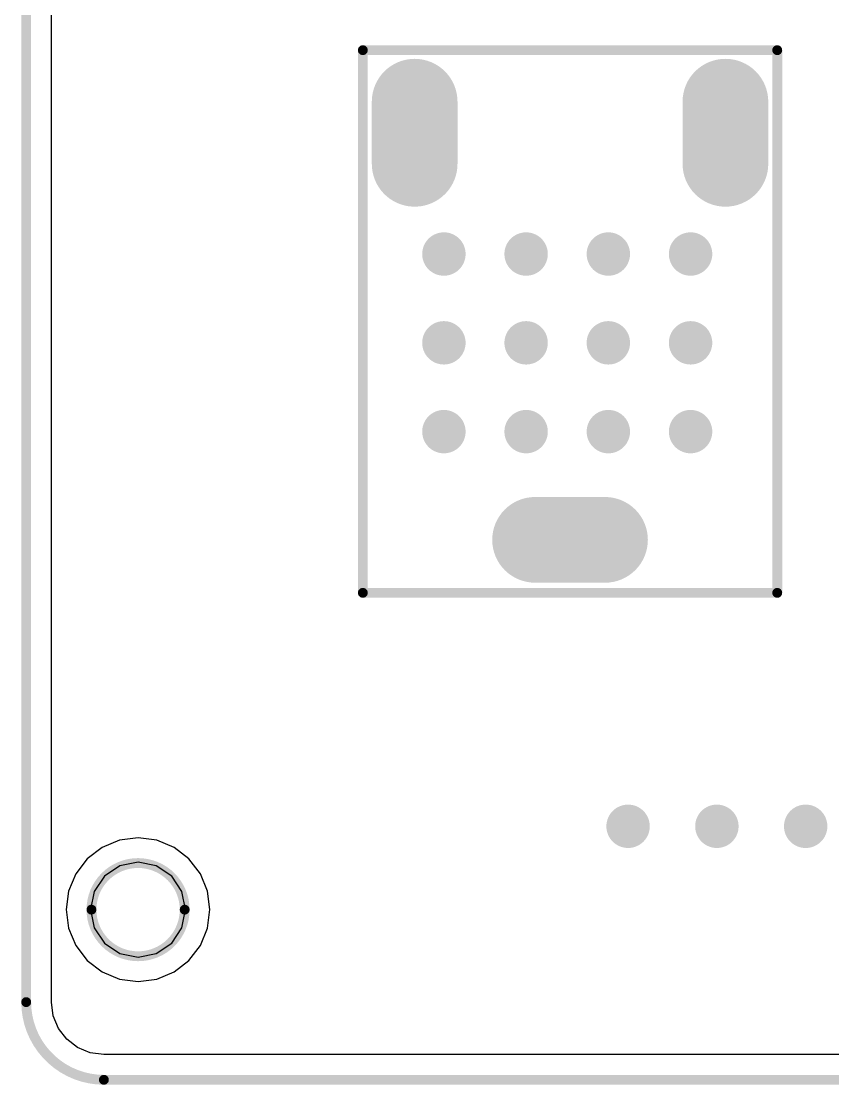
# Model space of a CAD drawing. Extents: x 84.4 to 114.7, y 49.3 to 76.6.
# Drawn here: x 84.41 to 94.86, y 49.27 to 62.96 of the extents above; entities that cross this region are included whole.
import ezdxf

# ---------------------------------------------------------------- set-up
doc = ezdxf.new("R2010")
doc.units = 0
doc.layers.get('0').update_dxf_attribs({"linetype": 'CONTINUOUS'})
for name, color, linetype in [('BOTTOMLAYER', 5, 'CONTINUOUS'), ('BOTTOMSOLDER', 6, 'CONTINUOUS'), ('KEEPOUTLAYER', 6, 'CONTINUOUS'), ('MULTILAYER', 9, 'CONTINUOUS'), ('PADHOLELAYER', 156, 'CONTINUOUS'), ('TOPLAYER', 1, 'CONTINUOUS'), ('TOPOVERLAY', 2, 'CONTINUOUS'), ('TOPSOLDER', 216, 'CONTINUOUS'), ('VIAHOLELAYER', 16, 'CONTINUOUS')]:
    doc.layers.add(name, color=color, linetype=linetype)

# ---------------------------------------------------------------- blocks, each defined once
blk = doc.blocks.new('COUPLER___1_11')
at = {"layer": 'BOTTOMLAYER', "const_width": 0.900001}
for points in [[(0.450002, 2.62), (-0.449997, 2.62)], [(-1.999999, -2.220001), (-1.999999, -3.019999)], [(2.000001, -2.220001), (2.000001, -3.019999)]]:
    blk.add_lwpolyline(points, dxfattribs=at)
at = {"layer": 'BOTTOMLAYER', "const_width": 0.449999}
for points in [[(-0.674997, 2.62, 1), (-0.224996, 2.62, 1)], [(0.225001, 2.62, 1), (0.675002, 2.62, 1)], [(-2.224999, -2.220001, 1), (-1.774998, -2.220001, 1)], [(1.775, -2.220001, 1), (2.225002, -2.220001, 1)], [(-2.224999, -3.019999, 1), (-1.774998, -3.019999, 1)], [(1.775, -3.019999, 1), (2.225002, -3.019999, 1)]]:
    blk.add_lwpolyline(points, format="xyb", close=True, dxfattribs=at)
at = {"layer": 'BOTTOMSOLDER', "const_width": 1.103201}
for points in [[(0.450002, 2.62), (-0.449997, 2.62)], [(-1.999999, -2.220001), (-1.999999, -3.019999)], [(2.000001, -2.220001), (2.000001, -3.019999)]]:
    blk.add_lwpolyline(points, dxfattribs=at)
at = {"layer": 'BOTTOMSOLDER', "const_width": 0.551599}
for points in [[(-0.725797, 2.62, 1), (-0.174196, 2.62, 1)], [(0.174201, 2.62, 1), (0.725802, 2.62, 1)], [(-2.275799, -2.220001, 1), (-1.724198, -2.220001, 1)], [(1.7242, -2.220001, 1), (2.275802, -2.220001, 1)], [(-2.275799, -3.019999, 1), (-1.724198, -3.019999, 1)], [(1.7242, -3.019999, 1), (2.275802, -3.019999, 1)]]:
    blk.add_lwpolyline(points, format="xyb", close=True, dxfattribs=at)
at = {"layer": 'MULTILAYER', "const_width": 0.900001}
for points in [[(0.450002, 2.62), (-0.449997, 2.62)], [(-1.999999, -2.220001), (-1.999999, -3.019999)], [(2.000001, -2.220001), (2.000001, -3.019999)]]:
    blk.add_lwpolyline(points, dxfattribs=at)
at = {"layer": 'MULTILAYER', "const_width": 0.449999}
for points in [[(-0.674997, 2.62, 1), (-0.224996, 2.62, 1)], [(0.225001, 2.62, 1), (0.675002, 2.62, 1)], [(-2.224999, -2.220001, 1), (-1.774998, -2.220001, 1)], [(1.775, -2.220001, 1), (2.225002, -2.220001, 1)], [(-2.224999, -3.019999, 1), (-1.774998, -3.019999, 1)], [(1.775, -3.019999, 1), (2.225002, -3.019999, 1)]]:
    blk.add_lwpolyline(points, format="xyb", close=True, dxfattribs=at)
at = {"layer": 'PADHOLELAYER', "const_width": 0.299999}
for points in [[(-0.149997, 2.62, 1), (0.150002, 2.62, 1)], [(-2.149998, -2.62, 1), (-1.849999, -2.62, 1)], [(1.850001, -2.62, 1), (2.150001, -2.62, 1)]]:
    blk.add_lwpolyline(points, format="xyb", close=True, dxfattribs=at)
at = {"layer": 'TOPLAYER', "const_width": 0.900001}
for points in [[(0.450002, 2.62), (-0.449997, 2.62)], [(-1.999999, -2.220001), (-1.999999, -3.019999)], [(2.000001, -2.220001), (2.000001, -3.019999)]]:
    blk.add_lwpolyline(points, dxfattribs=at)
at = {"layer": 'TOPLAYER', "const_width": 0.449999}
for points in [[(-0.674997, 2.62, 1), (-0.224996, 2.62, 1)], [(0.225001, 2.62, 1), (0.675002, 2.62, 1)], [(-2.224999, -2.220001, 1), (-1.774998, -2.220001, 1)], [(1.775, -2.220001, 1), (2.225002, -2.220001, 1)], [(-2.224999, -3.019999, 1), (-1.774998, -3.019999, 1)], [(1.775, -3.019999, 1), (2.225002, -3.019999, 1)]]:
    blk.add_lwpolyline(points, format="xyb", close=True, dxfattribs=at)
at = {"layer": 'TOPOVERLAY', "const_width": 0.127}
for points in [[(2.667, 3.302), (-2.667, 3.302)], [(-2.667, 3.302), (-2.667, -3.683)], [(2.667, 3.302), (2.667, -3.683)], [(2.667, -3.683), (-2.667, -3.683)]]:
    blk.add_lwpolyline(points, dxfattribs=at)
at = {"layer": 'TOPOVERLAY', "const_width": 0.0635}
for points in [[(-2.69875, 3.302, 1), (-2.63525, 3.302, 1)], [(-2.69875, 3.302, 1), (-2.63525, 3.302, 1)], [(2.63525, 3.302, 1), (2.69875, 3.302, 1)], [(2.63525, 3.302, 1), (2.69875, 3.302, 1)], [(-2.69875, -3.683, 1), (-2.63525, -3.683, 1)], [(-2.69875, -3.683, 1), (-2.63525, -3.683, 1)], [(2.63525, -3.683, 1), (2.69875, -3.683, 1)], [(2.63525, -3.683, 1), (2.69875, -3.683, 1)]]:
    blk.add_lwpolyline(points, format="xyb", close=True, dxfattribs=at)
at = {"layer": 'TOPSOLDER', "const_width": 1.103201}
for points in [[(0.450002, 2.62), (-0.449997, 2.62)], [(-1.999999, -2.220001), (-1.999999, -3.019999)], [(2.000001, -2.220001), (2.000001, -3.019999)]]:
    blk.add_lwpolyline(points, dxfattribs=at)
at = {"layer": 'TOPSOLDER', "const_width": 0.551599}
for points in [[(-0.725797, 2.62, 1), (-0.174196, 2.62, 1)], [(0.174201, 2.62, 1), (0.725802, 2.62, 1)], [(-2.275799, -2.220001, 1), (-1.724198, -2.220001, 1)], [(1.7242, -2.220001, 1), (2.275802, -2.220001, 1)], [(-2.275799, -3.019999, 1), (-1.724198, -3.019999, 1)], [(1.7242, -3.019999, 1), (2.275802, -3.019999, 1)]]:
    blk.add_lwpolyline(points, format="xyb", close=True, dxfattribs=at)

msp = doc.modelspace()

# ---------------------------------------------------------------- linework, layer by layer
at = {"layer": 'BOTTOMLAYER'}
for p, q in [((84.799292, 50.336), (84.799292, 64.407486)), ((85.915574, 52.451419), (85.676057, 52.419885)), ((86.155091, 52.419885), (85.915574, 52.451419)), ((85.452864, 52.327437), (85.261204, 52.180371)), ((85.676057, 52.419885), (85.452864, 52.327437)), ((86.378283, 52.327437), (86.155091, 52.419885)), ((86.569944, 52.180371), (86.378283, 52.327437)), ((85.261204, 52.180371), (85.114138, 51.98871)), ((86.71701, 51.98871), (86.569944, 52.180371)), ((85.114138, 51.98871), (85.021689, 51.765517)), ((86.809458, 51.765517), (86.71701, 51.98871)), ((85.021689, 51.765517), (84.990155, 51.526001)), ((86.840992, 51.526001), (86.809458, 51.765517)), ((84.990155, 51.526001), (85.021689, 51.286484)), ((86.809458, 51.286484), (86.840992, 51.526001)), ((85.021689, 51.286484), (85.114138, 51.063291)), ((86.71701, 51.063291), (86.809458, 51.286484)), ((85.114138, 51.063291), (85.261204, 50.871631)), ((86.569944, 50.871631), (86.71701, 51.063291)), ((85.261204, 50.871631), (85.452864, 50.724565)), ((86.378283, 50.724565), (86.569944, 50.871631)), ((85.452864, 50.724565), (85.676057, 50.632116)), ((86.155091, 50.632116), (86.378283, 50.724565)), ((85.676057, 50.632116), (85.915574, 50.600582)), ((85.915574, 50.600582), (86.155091, 50.632116)), ((84.799993, 50.336), (84.799292, 50.336)), ((84.823013, 50.161147), (84.799993, 50.336)), ((84.890503, 49.998211), (84.823013, 50.161147)), ((84.997867, 49.858295), (84.890503, 49.998211)), ((85.137782, 49.750932), (84.997867, 49.858295)), ((85.300718, 49.683441), (85.137782, 49.750932)), ((85.475572, 49.660421), (85.300718, 49.683441)), ((85.475572, 49.65972), (85.475572, 49.660421)), ((113.475587, 49.65972), (85.475572, 49.65972))]:
    msp.add_line(p, q, dxfattribs=at)
at = {"layer": 'BOTTOMLAYER', "const_width": 0.2794}
for points in [[(89.712208, 59.964998, 1), (89.991608, 59.964998, 1)], [(90.77054, 59.964998, 1), (91.04994, 59.964998, 1)], [(91.828871, 59.964998, 1), (92.108271, 59.964998, 1)], [(92.887208, 59.964998, 1), (93.166608, 59.964998, 1)], [(89.712208, 58.821998, 1), (89.991608, 58.821998, 1)], [(90.77054, 58.821998, 1), (91.04994, 58.821998, 1)], [(91.828871, 58.821998, 1), (92.108271, 58.821998, 1)], [(92.887208, 58.821998, 1), (93.166608, 58.821998, 1)], [(89.712208, 57.678998, 1), (89.991608, 57.678998, 1)], [(90.77054, 57.678998, 1), (91.04994, 57.678998, 1)], [(91.828871, 57.678998, 1), (92.108271, 57.678998, 1)], [(92.887208, 57.678998, 1), (93.166608, 57.678998, 1)], [(92.082871, 52.598998, 1), (92.362271, 52.598998, 1)], [(93.225871, 52.598998, 1), (93.505271, 52.598998, 1)], [(94.368871, 52.598998, 1), (94.648271, 52.598998, 1)]]:
    msp.add_lwpolyline(points, format="xyb", close=True, dxfattribs=at)
at = {"layer": 'KEEPOUTLAYER', "const_width": 0.127}
for points in [[(84.475571, 50.336), (84.475571, 75.585998)], [(85.475572, 49.336), (113.475587, 49.336)]]:
    msp.add_lwpolyline(points, dxfattribs=at)
at = {"layer": 'KEEPOUTLAYER'}
for points, const_width in [([(86.515575, 51.526001, 1), (85.315572, 51.526001, 1)], 0.127), ([(85.283822, 51.526001, 1), (85.347322, 51.526001, 1)], 0.0635), ([(86.483825, 51.526001, 1), (86.547325, 51.526001, 1)], 0.0635), ([(84.443821, 50.336, 1), (84.507321, 50.336, 1)], 0.0635), ([(84.443821, 50.336, 1), (84.507321, 50.336, 1)], 0.0635), ([(85.443822, 49.336, 1), (85.507322, 49.336, 1)], 0.0635), ([(85.443822, 49.336, 1), (85.507322, 49.336, 1)], 0.0635)]:
    msp.add_lwpolyline(points, format="xyb", close=True, dxfattribs=dict(at, const_width=const_width))
at = {"layer": 'KEEPOUTLAYER', "const_width": 0.127}
msp.add_lwpolyline([(85.475572, 49.336, -0.414214), (84.475571, 50.336)], format="xyb", dxfattribs=at)
at = {"layer": 'MULTILAYER'}
for p, q in [((85.681464, 52.091189), (85.482996, 51.958578)), ((85.915574, 52.137757), (85.681464, 52.091189)), ((86.149683, 52.091189), (85.915574, 52.137757)), ((85.915574, 52.137757), (85.915574, 52.137757)), ((86.348151, 51.958578), (86.149683, 52.091189)), ((85.482996, 51.958578), (85.350386, 51.76011)), ((86.480762, 51.76011), (86.348151, 51.958578)), ((85.350386, 51.76011), (85.303817, 51.526001)), ((86.52733, 51.526001), (86.480762, 51.76011)), ((85.303817, 51.526001), (85.303817, 51.526001)), ((85.303817, 51.526001), (85.350386, 51.291891)), ((86.480762, 51.291891), (86.52733, 51.526001)), ((86.52733, 51.526001), (86.52733, 51.526001)), ((85.350386, 51.291891), (85.482996, 51.093423)), ((86.348151, 51.093423), (86.480762, 51.291891)), ((85.482996, 51.093423), (85.681464, 50.960812)), ((86.149683, 50.960812), (86.348151, 51.093423)), ((85.681464, 50.960812), (85.915574, 50.914244)), ((85.915574, 50.914244), (86.149683, 50.960812)), ((85.915574, 50.914244), (85.915574, 50.914244))]:
    msp.add_line(p, q, dxfattribs=at)
at = {"layer": 'MULTILAYER', "const_width": 0.2794}
for points in [[(89.712208, 59.964998, 1), (89.991608, 59.964998, 1)], [(90.77054, 59.964998, 1), (91.04994, 59.964998, 1)], [(91.828871, 59.964998, 1), (92.108271, 59.964998, 1)], [(92.887208, 59.964998, 1), (93.166608, 59.964998, 1)], [(89.712208, 58.821998, 1), (89.991608, 58.821998, 1)], [(90.77054, 58.821998, 1), (91.04994, 58.821998, 1)], [(91.828871, 58.821998, 1), (92.108271, 58.821998, 1)], [(92.887208, 58.821998, 1), (93.166608, 58.821998, 1)], [(89.712208, 57.678998, 1), (89.991608, 57.678998, 1)], [(90.77054, 57.678998, 1), (91.04994, 57.678998, 1)], [(91.828871, 57.678998, 1), (92.108271, 57.678998, 1)], [(92.887208, 57.678998, 1), (93.166608, 57.678998, 1)], [(92.082871, 52.598998, 1), (92.362271, 52.598998, 1)], [(93.225871, 52.598998, 1), (93.505271, 52.598998, 1)], [(94.368871, 52.598998, 1), (94.648271, 52.598998, 1)]]:
    msp.add_lwpolyline(points, format="xyb", close=True, dxfattribs=at)
at = {"layer": 'TOPLAYER'}
for p, q in [((84.799292, 50.336), (84.799292, 64.407486)), ((85.915574, 52.451419), (85.676057, 52.419885)), ((86.155091, 52.419885), (85.915574, 52.451419)), ((85.452864, 52.327437), (85.261204, 52.180371)), ((85.676057, 52.419885), (85.452864, 52.327437)), ((86.378283, 52.327437), (86.155091, 52.419885)), ((86.569944, 52.180371), (86.378283, 52.327437)), ((85.261204, 52.180371), (85.114138, 51.98871)), ((86.71701, 51.98871), (86.569944, 52.180371)), ((85.114138, 51.98871), (85.021689, 51.765517)), ((86.809458, 51.765517), (86.71701, 51.98871)), ((85.021689, 51.765517), (84.990155, 51.526001)), ((86.840992, 51.526001), (86.809458, 51.765517)), ((84.990155, 51.526001), (85.021689, 51.286484)), ((86.809458, 51.286484), (86.840992, 51.526001)), ((85.021689, 51.286484), (85.114138, 51.063291)), ((86.71701, 51.063291), (86.809458, 51.286484)), ((85.114138, 51.063291), (85.261204, 50.871631)), ((86.569944, 50.871631), (86.71701, 51.063291)), ((85.261204, 50.871631), (85.452864, 50.724565)), ((86.378283, 50.724565), (86.569944, 50.871631)), ((85.452864, 50.724565), (85.676057, 50.632116)), ((86.155091, 50.632116), (86.378283, 50.724565)), ((85.676057, 50.632116), (85.915574, 50.600582)), ((85.915574, 50.600582), (86.155091, 50.632116)), ((84.799993, 50.336), (84.799292, 50.336)), ((84.823013, 50.161147), (84.799993, 50.336)), ((84.890503, 49.998211), (84.823013, 50.161147)), ((84.997867, 49.858295), (84.890503, 49.998211)), ((85.137782, 49.750932), (84.997867, 49.858295)), ((85.300718, 49.683441), (85.137782, 49.750932)), ((85.475572, 49.660421), (85.300718, 49.683441)), ((85.475572, 49.65972), (85.475572, 49.660421)), ((113.475587, 49.65972), (85.475572, 49.65972))]:
    msp.add_line(p, q, dxfattribs=at)
at = {"layer": 'TOPLAYER', "const_width": 0.2794}
for points in [[(89.712208, 59.964998, 1), (89.991608, 59.964998, 1)], [(90.77054, 59.964998, 1), (91.04994, 59.964998, 1)], [(91.828871, 59.964998, 1), (92.108271, 59.964998, 1)], [(92.887208, 59.964998, 1), (93.166608, 59.964998, 1)], [(89.712208, 58.821998, 1), (89.991608, 58.821998, 1)], [(90.77054, 58.821998, 1), (91.04994, 58.821998, 1)], [(91.828871, 58.821998, 1), (92.108271, 58.821998, 1)], [(92.887208, 58.821998, 1), (93.166608, 58.821998, 1)], [(89.712208, 57.678998, 1), (89.991608, 57.678998, 1)], [(90.77054, 57.678998, 1), (91.04994, 57.678998, 1)], [(91.828871, 57.678998, 1), (92.108271, 57.678998, 1)], [(92.887208, 57.678998, 1), (93.166608, 57.678998, 1)], [(92.082871, 52.598998, 1), (92.362271, 52.598998, 1)], [(93.225871, 52.598998, 1), (93.505271, 52.598998, 1)], [(94.368871, 52.598998, 1), (94.648271, 52.598998, 1)]]:
    msp.add_lwpolyline(points, format="xyb", close=True, dxfattribs=at)
at = {"layer": 'VIAHOLELAYER', "const_width": 0.1524}
for points in [[(89.775708, 59.964998, 1), (89.928108, 59.964998, 1)], [(90.83404, 59.964998, 1), (90.98644, 59.964998, 1)], [(91.892371, 59.964998, 1), (92.044771, 59.964998, 1)], [(92.950708, 59.964998, 1), (93.103108, 59.964998, 1)], [(89.775708, 58.821998, 1), (89.928108, 58.821998, 1)], [(90.83404, 58.821998, 1), (90.98644, 58.821998, 1)], [(91.892371, 58.821998, 1), (92.044771, 58.821998, 1)], [(92.950708, 58.821998, 1), (93.103108, 58.821998, 1)], [(89.775708, 57.678998, 1), (89.928108, 57.678998, 1)], [(90.83404, 57.678998, 1), (90.98644, 57.678998, 1)], [(91.892371, 57.678998, 1), (92.044771, 57.678998, 1)], [(92.950708, 57.678998, 1), (93.103108, 57.678998, 1)], [(92.146371, 52.598998, 1), (92.298771, 52.598998, 1)], [(93.289371, 52.598998, 1), (93.441771, 52.598998, 1)], [(94.432371, 52.598998, 1), (94.584771, 52.598998, 1)]]:
    msp.add_lwpolyline(points, format="xyb", close=True, dxfattribs=at)

# ---------------------------------------------------------------- block references
at = {"rotation": 180}
msp.add_blockref('COUPLER___1_11', (91.475573, 58.906001), dxfattribs=at)

doc.saveas('drawing.dxf')
